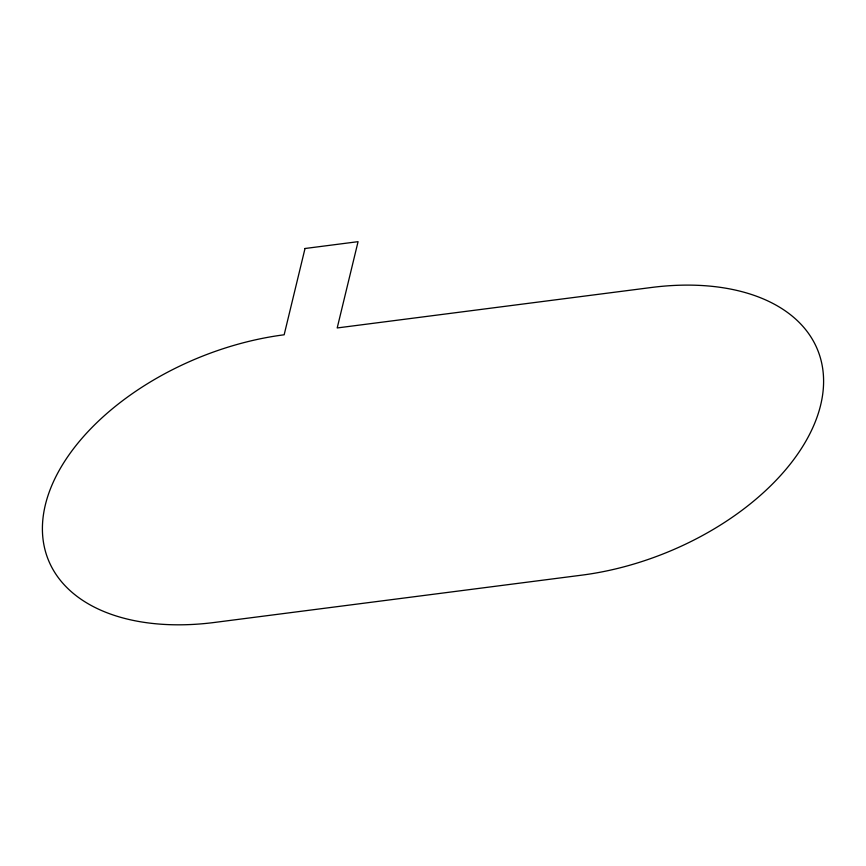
<?xml version="1.0" encoding="UTF-8"?>
<svg xmlns="http://www.w3.org/2000/svg" width="866" height="866" viewBox="0 0 866 866"><rect width="100%" height="100%" fill="white"/><g stroke="black" fill="none" stroke-linecap="round" stroke-linejoin="round"><path stroke-width="1.3" d="M305.016 248.499L284.156 334.785A216.846 131.102 -22 0 0 45.346 504.889A216.846 131.102 -22 0 0 214.595 622.438L581.844 575.143A216.846 131.102 -22 0 0 820.654 405.039A216.846 131.102 -22 0 0 651.405 287.49L337.199 327.954L358.069 241.668L305.016 248.499"/></g></svg>
